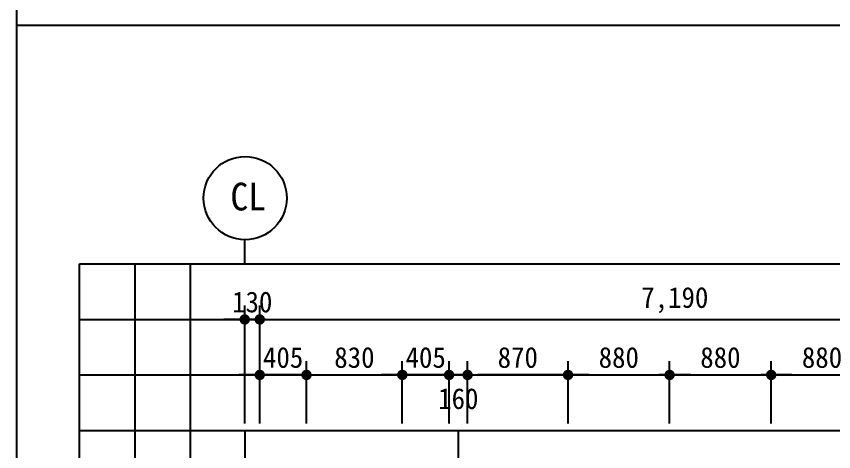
# Model space of a CAD drawing. Header units: millimetres. Extents: x -423835 to -174325, y -1379898 to -1311126.
# Drawn here: x -401793 to -394713, y -1323098 to -1319332 of the extents above; entities that cross this region are included whole.
import ezdxf
from ezdxf.enums import TextEntityAlignment as Align

# ---------------------------------------------------------------- set-up
doc = ezdxf.new("R2010")
doc.units = ezdxf.units.MM
doc.header["$LTSCALE"] = 100
doc.header["$MEASUREMENT"] = 0
doc.header["$PDSIZE"] = -10
doc.layers.get('0').update_dxf_attribs({"linetype": 'CONTINUOUS'})
doc.layers.get('Defpoints').update_dxf_attribs({"color": 153, "linetype": 'CONTINUOUS'})
doc.layers.add('A-AXIS-BUBL', color=7, linetype='CONTINUOUS', lineweight=25)
doc.layers.add('A-XXXX-TXT2', color=3, linetype='CONTINUOUS', lineweight=25)
doc.layers.add('A-DIMS', color=7, linetype='CONTINUOUS')
doc.layers.add('AA-AXIS-LINE-1', color=1, linetype='CONTINUOUS')
doc.styles.add('HY울릉도L', font='')
doc.styles.add('돋움체', font='')
doc.styles.get('HY울릉도L').set_extended_font_data('HYwulM')
doc.styles.get('돋움체').set_extended_font_data('DotumChe')
doc.dimstyles.new('CDIM', dxfattribs={"dimtxt": 3, "dimasz": 1.5, "dimexe": 2, "dimexo": 1, "dimgap": 1, "dimtad": 1, "dimdec": 0, "dimrnd": 0.5, "dimzin": 0, "dimdsep": 32, "dimlunit": 6, "dimtxsty": 'HY울릉도L', "dimblk1": '_CIDOT', "dimblk2": '_CIDOT', "dimsah": 1, "dimcen": 5.5, "dimclrd": 2, "dimclre": 2, "dimclrt": 7, "dimadec": 0, "dimazin": 0, "dimtfac": 1, "dimtdec": 0, "dimtix": 1, "dimtmove": 2, "dimatfit": 1, "dimldrblk": '_CIDOT', "dimfxl": 1, "dimtolj": 1, "dimtzin": 0, "dimlwd": -1, "dimarcsym": 0})

# ---------------------------------------------------------------- blocks, each defined once
blk = doc.blocks.new('_CIDOT')
at = {"color": 0, "linetype": 'ByBlock'}
blk.add_line((2, 0), (-1, 0), dxfattribs=at)
at = {"color": 0, "linetype": 'ByBlock', "const_width": 0.5}
blk.add_lwpolyline([(-0.25, 0, 1), (0.25, 0, 1)], format="xyb", close=True, dxfattribs=at)
blk = doc.blocks.new('*D58')
at = {"layer": 'A-DIMS', "lineweight": -2, "transparency": 16777216}
for p, q in [((-399684.5, -1322774.3), (-399684.5, -1321834.3)), ((-392494.5, -1322854.3), (-392494.5, -1321834.3))]:
    blk.add_line(p, q, dxfattribs=at)
at = {"layer": 'A-DIMS', "transparency": 16777216}
blk.add_line((-399594.5, -1321954.3), (-392584.5, -1321954.3), dxfattribs=at)
at = {"layer": 'Defpoints', "color": 0, "transparency": 16777216}
for p in [(-392494.5, -1321954.3), (-399684.5, -1322834.3), (-392494.5, -1322914.3)]:
    blk.add_point(p, dxfattribs=at)
at = {"layer": 'A-DIMS', "transparency": 16777216, "xscale": 90, "yscale": 90, "zscale": 90, "rotation": 180}
blk.add_blockref('_CIDOT', (-399684.5, -1321954.3), dxfattribs=at)
at = {"layer": 'A-DIMS', "transparency": 16777216, "xscale": 90, "yscale": 90, "zscale": 90}
blk.add_blockref('_CIDOT', (-392494.5, -1321954.3), dxfattribs=at)
at = {"layer": 'A-DIMS', "color": 3, "transparency": 16777216, "insert": (-396089.5, -1321787.2), "char_height": 180, "attachment_point": 5, "style": '돋움체'}
blk.add_mtext('\\A1;7,190', dxfattribs=at)
blk = doc.blocks.new('*D59')
at = {"layer": 'A-DIMS', "lineweight": -2, "transparency": 16777216}
for p, q in [((-399814.5, -1322854.3), (-399814.5, -1321834.3)), ((-399684.5, -1322854.3), (-399684.5, -1321834.3))]:
    blk.add_line(p, q, dxfattribs=at)
at = {"layer": 'A-DIMS', "transparency": 16777216}
for p, q in [((-399904.5, -1321954.3), (-399994.5, -1321954.3)), ((-399814.5, -1321954.3), (-399684.5, -1321954.3)), ((-399594.5, -1321954.3), (-399504.5, -1321954.3))]:
    blk.add_line(p, q, dxfattribs=at)
at = {"layer": 'Defpoints', "color": 0, "transparency": 16777216}
for p in [(-399684.5, -1321954.3), (-399814.5, -1322914.3), (-399684.5, -1322914.3)]:
    blk.add_point(p, dxfattribs=at)
at = {"layer": 'A-DIMS', "transparency": 16777216, "xscale": 90, "yscale": 90, "zscale": 90}
blk.add_blockref('_CIDOT', (-399814.5, -1321954.3), dxfattribs=at)
at = {"layer": 'A-DIMS', "transparency": 16777216, "xscale": 90, "yscale": 90, "zscale": 90, "rotation": 180}
blk.add_blockref('_CIDOT', (-399684.5, -1321954.3), dxfattribs=at)
at = {"layer": 'A-DIMS', "color": 3, "transparency": 16777216, "insert": (-399749.5, -1321804.2), "char_height": 180, "attachment_point": 5, "style": '돋움체'}
blk.add_mtext('\\A1;130', dxfattribs=at)
blk = doc.blocks.new('*D263')
at = {"layer": 'A-DIMS', "lineweight": -2, "transparency": 16777216}
for p, q in [((-397014.5, -1322854.3), (-397014.5, -1322314.3)), ((-396134.5, -1322854.3), (-396134.5, -1322314.3))]:
    blk.add_line(p, q, dxfattribs=at)
at = {"layer": 'A-DIMS', "transparency": 16777216}
blk.add_line((-396924.5, -1322434.3), (-396224.5, -1322434.3), dxfattribs=at)
at = {"layer": 'Defpoints', "color": 0, "transparency": 16777216}
for p in [(-396134.5, -1322434.3), (-397014.5, -1322914.3), (-396134.5, -1322914.3)]:
    blk.add_point(p, dxfattribs=at)
at = {"layer": 'A-DIMS', "transparency": 16777216, "xscale": 90, "yscale": 90, "zscale": 90, "rotation": 180}
blk.add_blockref('_CIDOT', (-397014.5, -1322434.3), dxfattribs=at)
at = {"layer": 'A-DIMS', "transparency": 16777216, "xscale": 90, "yscale": 90, "zscale": 90}
blk.add_blockref('_CIDOT', (-396134.5, -1322434.3), dxfattribs=at)
at = {"layer": 'A-DIMS', "color": 3, "transparency": 16777216, "insert": (-396574.5, -1322284.2), "char_height": 180, "attachment_point": 5, "style": '돋움체'}
blk.add_mtext('\\A1;880', dxfattribs=at)
blk = doc.blocks.new('*D264')
at = {"layer": 'A-DIMS', "lineweight": -2, "transparency": 16777216}
for p, q in [((-399279.6, -1322854.3), (-399279.6, -1322314.3)), ((-398449.6, -1322854.3), (-398449.6, -1322314.3))]:
    blk.add_line(p, q, dxfattribs=at)
at = {"layer": 'A-DIMS', "transparency": 16777216}
blk.add_line((-399189.6, -1322434.3), (-398539.6, -1322434.3), dxfattribs=at)
at = {"layer": 'Defpoints', "color": 0, "transparency": 16777216}
for p in [(-398449.6, -1322434.3), (-399279.6, -1322914.3), (-398449.6, -1322914.3)]:
    blk.add_point(p, dxfattribs=at)
at = {"layer": 'A-DIMS', "transparency": 16777216, "xscale": 90, "yscale": 90, "zscale": 90, "rotation": 180}
blk.add_blockref('_CIDOT', (-399279.6, -1322434.3), dxfattribs=at)
at = {"layer": 'A-DIMS', "transparency": 16777216, "xscale": 90, "yscale": 90, "zscale": 90}
blk.add_blockref('_CIDOT', (-398449.6, -1322434.3), dxfattribs=at)
at = {"layer": 'A-DIMS', "color": 3, "transparency": 16777216, "insert": (-398864.6, -1322284.2), "char_height": 180, "attachment_point": 5, "style": '돋움체'}
blk.add_mtext('\\A1;830', dxfattribs=at)
blk = doc.blocks.new('*D265')
at = {"layer": 'A-DIMS', "lineweight": -2, "transparency": 16777216}
for p, q in [((-398044.5, -1322854.3), (-398044.5, -1322314.3)), ((-397884.5, -1322854.3), (-397884.5, -1322314.3))]:
    blk.add_line(p, q, dxfattribs=at)
at = {"layer": 'A-DIMS', "transparency": 16777216}
for p, q in [((-398134.5, -1322434.3), (-398224.5, -1322434.3)), ((-398044.5, -1322434.3), (-397884.5, -1322434.3)), ((-397794.5, -1322434.3), (-397704.5, -1322434.3))]:
    blk.add_line(p, q, dxfattribs=at)
at = {"layer": 'Defpoints', "color": 0, "transparency": 16777216}
for p in [(-397884.5, -1322434.3), (-398044.5, -1322914.3), (-397884.5, -1322914.3)]:
    blk.add_point(p, dxfattribs=at)
at = {"layer": 'A-DIMS', "transparency": 16777216, "xscale": 90, "yscale": 90, "zscale": 90}
blk.add_blockref('_CIDOT', (-398044.5, -1322434.3), dxfattribs=at)
at = {"layer": 'A-DIMS', "transparency": 16777216, "xscale": 90, "yscale": 90, "zscale": 90, "rotation": 180}
blk.add_blockref('_CIDOT', (-397884.5, -1322434.3), dxfattribs=at)
at = {"layer": 'A-DIMS', "color": 3, "transparency": 16777216, "insert": (-397964.5, -1322640.5), "char_height": 180, "attachment_point": 5, "style": '돋움체'}
blk.add_mtext('\\A1;160', dxfattribs=at)
blk = doc.blocks.new('*D907')
at = {"layer": 'A-DIMS', "lineweight": -2, "transparency": 16777216}
for p, q in [((-397884.5, -1322854.3), (-397884.5, -1322314.3)), ((-397014.5, -1322854.3), (-397014.5, -1322314.3))]:
    blk.add_line(p, q, dxfattribs=at)
at = {"layer": 'A-DIMS', "transparency": 16777216}
blk.add_line((-397104.5, -1322434.3), (-397794.5, -1322434.3), dxfattribs=at)
at = {"layer": 'Defpoints', "color": 0, "transparency": 16777216}
for p in [(-397884.5, -1322434.3), (-397884.5, -1322914.3), (-397014.5, -1322914.3)]:
    blk.add_point(p, dxfattribs=at)
at = {"layer": 'A-DIMS', "transparency": 16777216, "xscale": 90, "yscale": 90, "zscale": 90, "rotation": 180}
blk.add_blockref('_CIDOT', (-397884.5, -1322434.3), dxfattribs=at)
at = {"layer": 'A-DIMS', "transparency": 16777216, "xscale": 90, "yscale": 90, "zscale": 90}
blk.add_blockref('_CIDOT', (-397014.5, -1322434.3), dxfattribs=at)
at = {"layer": 'A-DIMS', "color": 3, "transparency": 16777216, "insert": (-397449.5, -1322284.2), "char_height": 180, "attachment_point": 5, "style": '돋움체'}
blk.add_mtext('\\A1;870', dxfattribs=at)
blk = doc.blocks.new('*D908')
at = {"layer": 'A-DIMS', "lineweight": -2, "transparency": 16777216}
for p, q in [((-396134.5, -1322854.3), (-396134.5, -1322314.3)), ((-395254.5, -1322854.3), (-395254.5, -1322314.3))]:
    blk.add_line(p, q, dxfattribs=at)
at = {"layer": 'A-DIMS', "transparency": 16777216}
blk.add_line((-396044.5, -1322434.3), (-395344.5, -1322434.3), dxfattribs=at)
at = {"layer": 'Defpoints', "color": 0, "transparency": 16777216}
for p in [(-395254.5, -1322434.3), (-396134.5, -1322914.3), (-395254.5, -1322914.3)]:
    blk.add_point(p, dxfattribs=at)
at = {"layer": 'A-DIMS', "transparency": 16777216, "xscale": 90, "yscale": 90, "zscale": 90, "rotation": 180}
blk.add_blockref('_CIDOT', (-396134.5, -1322434.3), dxfattribs=at)
at = {"layer": 'A-DIMS', "transparency": 16777216, "xscale": 90, "yscale": 90, "zscale": 90}
blk.add_blockref('_CIDOT', (-395254.5, -1322434.3), dxfattribs=at)
at = {"layer": 'A-DIMS', "color": 3, "transparency": 16777216, "insert": (-395694.5, -1322284.2), "char_height": 180, "attachment_point": 5, "style": '돋움체'}
blk.add_mtext('\\A1;880', dxfattribs=at)
blk = doc.blocks.new('*D909')
at = {"layer": 'A-DIMS', "lineweight": -2, "transparency": 16777216}
for p, q in [((-395254.5, -1322854.3), (-395254.5, -1322314.3)), ((-394374.5, -1322854.3), (-394374.5, -1322314.3))]:
    blk.add_line(p, q, dxfattribs=at)
at = {"layer": 'A-DIMS', "transparency": 16777216}
blk.add_line((-395164.5, -1322434.3), (-394464.5, -1322434.3), dxfattribs=at)
at = {"layer": 'Defpoints', "color": 0, "transparency": 16777216}
for p in [(-394374.5, -1322434.3), (-395254.5, -1322914.3), (-394374.5, -1322914.3)]:
    blk.add_point(p, dxfattribs=at)
at = {"layer": 'A-DIMS', "transparency": 16777216, "xscale": 90, "yscale": 90, "zscale": 90, "rotation": 180}
blk.add_blockref('_CIDOT', (-395254.5, -1322434.3), dxfattribs=at)
at = {"layer": 'A-DIMS', "transparency": 16777216, "xscale": 90, "yscale": 90, "zscale": 90}
blk.add_blockref('_CIDOT', (-394374.5, -1322434.3), dxfattribs=at)
at = {"layer": 'A-DIMS', "color": 3, "transparency": 16777216, "insert": (-394814.5, -1322284.2), "char_height": 180, "attachment_point": 5, "style": '돋움체'}
blk.add_mtext('\\A1;880', dxfattribs=at)
blk = doc.blocks.new('*D919')
at = {"layer": 'A-DIMS', "lineweight": -2, "transparency": 16777216}
for p, q in [((-399684.5, -1322854.3), (-399684.5, -1322314.3)), ((-399279.6, -1322854.3), (-399279.6, -1322314.3))]:
    blk.add_line(p, q, dxfattribs=at)
at = {"layer": 'A-DIMS', "transparency": 16777216}
for p, q in [((-399774.5, -1322434.3), (-399864.5, -1322434.3)), ((-399279.6, -1322434.3), (-399684.5, -1322434.3)), ((-399189.6, -1322434.3), (-399099.6, -1322434.3))]:
    blk.add_line(p, q, dxfattribs=at)
at = {"layer": 'Defpoints', "color": 0, "transparency": 16777216}
for p in [(-399684.5, -1322434.3), (-399684.5, -1322914.3), (-399279.6, -1322914.3)]:
    blk.add_point(p, dxfattribs=at)
at = {"layer": 'A-DIMS', "transparency": 16777216, "xscale": 90, "yscale": 90, "zscale": 90}
blk.add_blockref('_CIDOT', (-399684.5, -1322434.3), dxfattribs=at)
at = {"layer": 'A-DIMS', "transparency": 16777216, "xscale": 90, "yscale": 90, "zscale": 90, "rotation": 180}
blk.add_blockref('_CIDOT', (-399279.6, -1322434.3), dxfattribs=at)
at = {"layer": 'A-DIMS', "color": 3, "transparency": 16777216, "insert": (-399482.1, -1322284.2), "char_height": 180, "attachment_point": 5, "style": '돋움체'}
blk.add_mtext('\\A1;405', dxfattribs=at)
blk = doc.blocks.new('*D920')
at = {"layer": 'A-DIMS', "lineweight": -2, "transparency": 16777216}
for p, q in [((-398449.6, -1322854.3), (-398449.6, -1322314.3)), ((-398044.5, -1322854.3), (-398044.5, -1322314.3))]:
    blk.add_line(p, q, dxfattribs=at)
at = {"layer": 'A-DIMS', "transparency": 16777216}
for p, q in [((-398539.6, -1322434.3), (-398629.6, -1322434.3)), ((-398044.5, -1322434.3), (-398449.6, -1322434.3)), ((-397954.5, -1322434.3), (-397864.5, -1322434.3))]:
    blk.add_line(p, q, dxfattribs=at)
at = {"layer": 'Defpoints', "color": 0, "transparency": 16777216}
for p in [(-398449.6, -1322434.3), (-398449.6, -1322914.3), (-398044.5, -1322914.3)]:
    blk.add_point(p, dxfattribs=at)
at = {"layer": 'A-DIMS', "transparency": 16777216, "xscale": 90, "yscale": 90, "zscale": 90}
blk.add_blockref('_CIDOT', (-398449.6, -1322434.3), dxfattribs=at)
at = {"layer": 'A-DIMS', "transparency": 16777216, "xscale": 90, "yscale": 90, "zscale": 90, "rotation": 180}
blk.add_blockref('_CIDOT', (-398044.5, -1322434.3), dxfattribs=at)
at = {"layer": 'A-DIMS', "color": 3, "transparency": 16777216, "insert": (-398247.1, -1322284.2), "char_height": 180, "attachment_point": 5, "style": '돋움체'}
blk.add_mtext('\\A1;405', dxfattribs=at)

msp = doc.modelspace()

# ---------------------------------------------------------------- linework, layer by layer
at = {"color": 3, "ltscale": 2}
for p, q in [((-401792.9, -1311126.1), (-401792.9, -1344258.1)), ((-401792.9, -1319409.1), (-379750.4, -1319409.1))]:
    msp.add_line(p, q, dxfattribs=at)
at = {"layer": 'A-AXIS-BUBL', "ltscale": 0.2}
msp.add_line((-399814.5, -1321474.3), (-399814.5, -1321264.3), dxfattribs=at)
msp.add_circle((-399811, -1320904.3), 360, dxfattribs=at)
at = {"layer": 'AA-AXIS-LINE-1'}
for p, q in [((-399814.5, -1322914.3), (-399814.5, -1326492.1)), ((-397964.5, -1322914.3), (-397964.5, -1326492.1))]:
    msp.add_line(p, q, dxfattribs=at)
at = {"layer": 'Defpoints'}
for p, q in [((-401244.5, -1326492.1), (-401244.5, -1321474.3)), ((-401244.5, -1321474.3), (-391384.5, -1321474.3)), ((-400764.5, -1326492.1), (-400764.5, -1321474.3)), ((-400284.5, -1326492.1), (-400284.5, -1321474.3)), ((-401244.5, -1321954.3), (-391384.5, -1321954.3)), ((-401244.5, -1322434.3), (-391384.5, -1322434.3)), ((-401244.5, -1322914.3), (-391384.5, -1322914.3))]:
    msp.add_line(p, q, dxfattribs=at)

# ---------------------------------------------------------------- texts
at = {"layer": 'A-XXXX-TXT2', "ltscale": 0.2, "style": '돋움체'}
msp.add_text('CL', height=240, dxfattribs=at).set_placement((-399783.9, -1320891.1), align=Align.MIDDLE)

# ---------------------------------------------------------------- dimensions: what is measured, and where the dimension line sits
at = {"layer": 'A-DIMS'}
for base, p1, p2, angle, picture, middle in [((-399684.5, -1321954.3), (-399814.5, -1322914.3), (-399684.5, -1322914.3), 180, '*D59', (-399749.5, -1321804.2)), ((-392494.5, -1321954.3), (-399684.5, -1322834.3), (-392494.5, -1322914.3), 180, '*D58', (-396089.5, -1321787.2)), ((-399684.5, -1322434.3), (-399279.6, -1322914.3), (-399684.5, -1322914.3), 0, '*D919', (-399482.1, -1322284.2)), ((-398449.6, -1322434.3), (-399279.6, -1322914.3), (-398449.6, -1322914.3), 180, '*D264', (-398864.6, -1322284.2)), ((-398449.6, -1322434.3), (-398044.5, -1322914.3), (-398449.6, -1322914.3), 0, '*D920', (-398247.1, -1322284.2)), ((-397884.5, -1322434.3), (-397014.5, -1322914.3), (-397884.5, -1322914.3), 0, '*D907', (-397449.5, -1322284.2)), ((-396134.5, -1322434.3), (-397014.5, -1322914.3), (-396134.5, -1322914.3), 180, '*D263', (-396574.5, -1322284.2)), ((-395254.5, -1322434.3), (-396134.5, -1322914.3), (-395254.5, -1322914.3), 180, '*D908', (-395694.5, -1322284.2)), ((-394374.5, -1322434.3), (-395254.5, -1322914.3), (-394374.5, -1322914.3), 180, '*D909', (-394814.5, -1322284.2))]:
    dim = msp.add_linear_dim(base=base, p1=p1, p2=p2, angle=angle, dimstyle='CDIM', override={"dimscale": 60, "dimtxsty": '돋움체', "dimclrd": 256, "dimclre": 256, "dimclrt": 3}, dxfattribs=at)
    dim.commit()
    dim.dimension.update_dxf_attribs({"geometry": picture, "text_midpoint": middle})
dim = msp.add_linear_dim(base=(-397884.5, -1322434.3), p1=(-398044.5, -1322914.3), p2=(-397884.5, -1322914.3), angle=180, dimstyle='CDIM', override={"dimscale": 60, "dimtxsty": '돋움체', "dimclrd": 256, "dimclre": 256, "dimclrt": 3}, dxfattribs=at)
dim.commit()
dim.dimension.update_dxf_attribs({"geometry": '*D265', "text_midpoint": (-397964.5, -1322640.5), "dimtype": 160})

doc.saveas('drawing.dxf')
